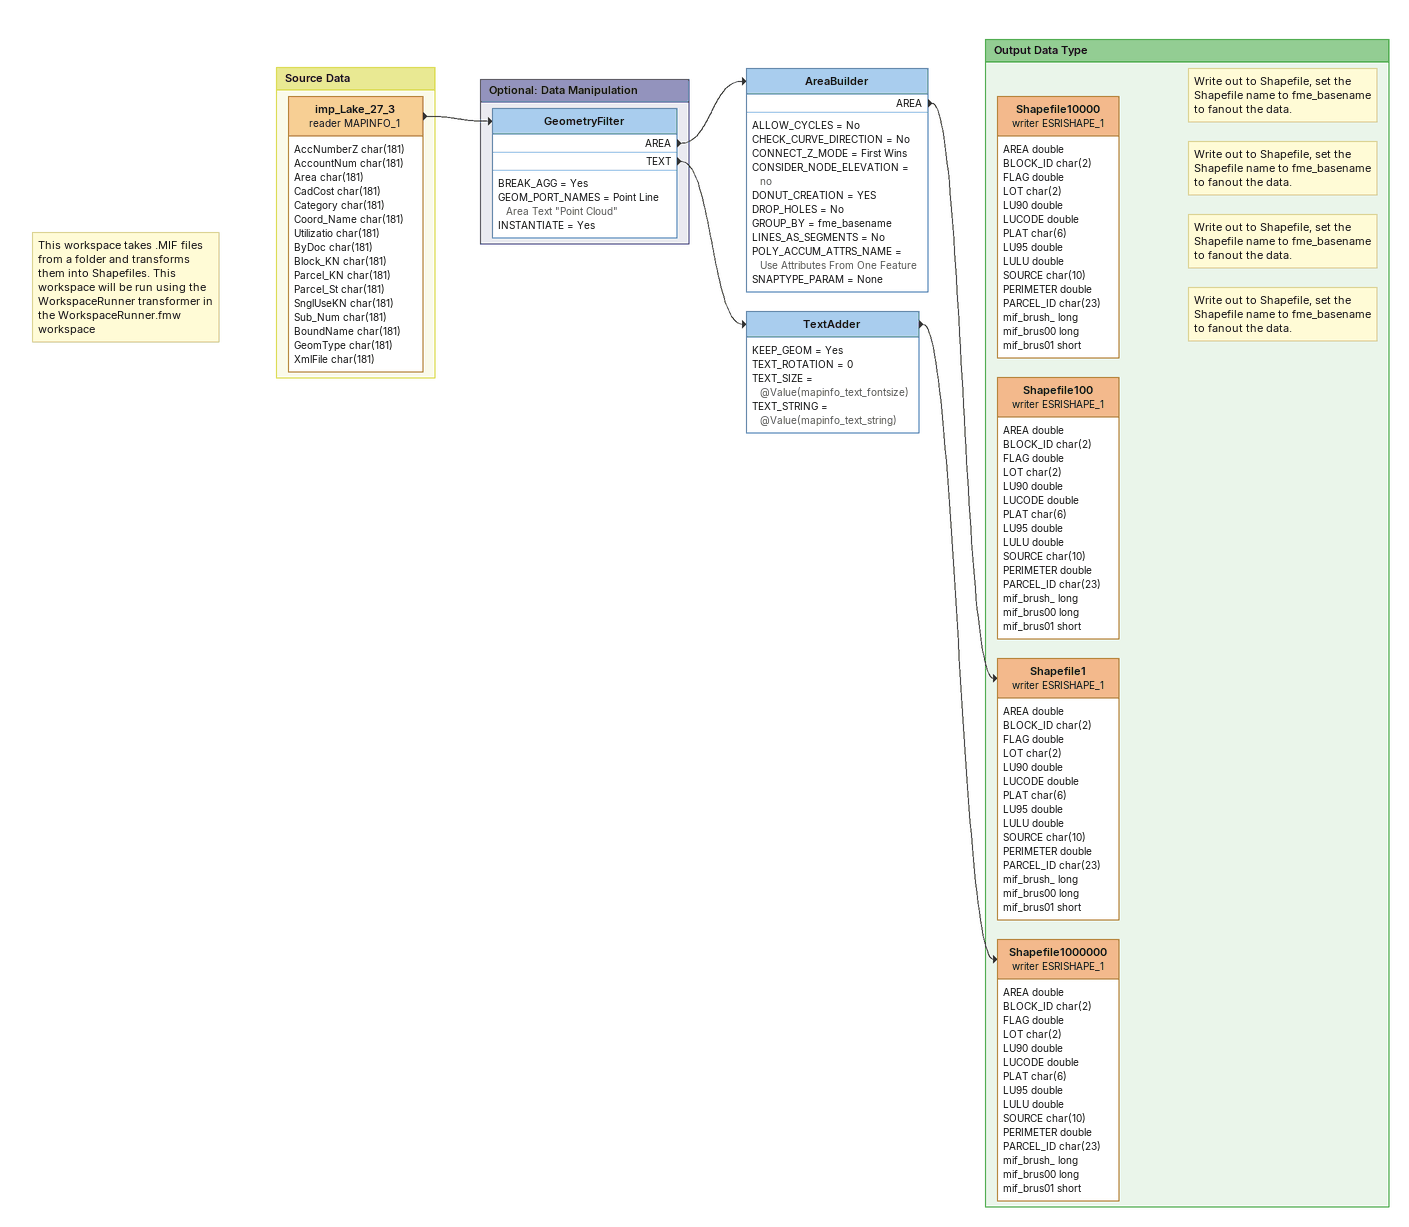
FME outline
AreaBuilder
    ALLOW_CYCLES = No
    CHECK_CURVE_DIRECTION = No
    CONNECT_Z_MODE = First Wins
    CONSIDER_NODE_ELEVATION = no
    DONUT_CREATION = YES
    DROP_HOLES = No
    GROUP_BY = fme_basename
    LINES_AS_SEGMENTS = No
    POLY_ACCUM_ATTRS_NAME = Use Attributes From One Feature
    SNAPTYPE_PARAM = None
    AREA -> Shapefile1 (writer ESRISHAPE_1)
Note: This workspace takes .MIF files from a folder and transforms them into Shapefiles. This workspace will be run using the WorkspaceRunner transformer in the WorkspaceRunner.fmw workspace
TextAdder
    KEEP_GEOM = Yes
    TEXT_ROTATION = 0
    TEXT_SIZE = @Value(mapinfo_text_fontsize)
    TEXT_STRING = @Value(mapinfo_text_string)
    -> Shapefile1000000 (writer ESRISHAPE_1)

Bookmark: Source Data
imp_Lake_27_3 (reader MAPINFO_1)
    attributes: AccNumberZ char(181), AccountNum char(181), Area char(181), CadCost char(181), Category char(181), Coord_Name char(181), Utilizatio char(181), ByDoc char(181), Block_KN char(181), Parcel_KN char(181), Parcel_St char(181), SnglUseKN char(181), Sub_Num char(181), BoundName char(181), GeomType char(181), XmlFile char(181)
    -> GeometryFilter

Bookmark: Optional: Data Manipulation
GeometryFilter
    BREAK_AGG = Yes
    GEOM_PORT_NAMES = Point Line Area Text "Point Cloud"
    INSTANTIATE = Yes
    AREA -> AreaBuilder
    TEXT -> TextAdder

Bookmark: Output Data Type
Note: Write out to Shapefile, set the Shapefile name to fme_basename to fanout the data.
Shapefile1 (writer ESRISHAPE_1)
    attributes: AREA double, BLOCK_ID char(2), FLAG double, LOT char(2), LU90 double, LUCODE double, PLAT char(6), LU95 double, LULU double, SOURCE char(10), PERIMETER double, PARCEL_ID char(23), mif_brush_ long, mif_brus00 long, mif_brus01 short
Note: Write out to Shapefile, set the Shapefile name to fme_basename to fanout the data.
Shapefile1000000 (writer ESRISHAPE_1)
    attributes: AREA double, BLOCK_ID char(2), FLAG double, LOT char(2), LU90 double, LUCODE double, PLAT char(6), LU95 double, LULU double, SOURCE char(10), PERIMETER double, PARCEL_ID char(23), mif_brush_ long, mif_brus00 long, mif_brus01 short
Note: Write out to Shapefile, set the Shapefile name to fme_basename to fanout the data.
Shapefile10000 (writer ESRISHAPE_1)
    attributes: AREA double, BLOCK_ID char(2), FLAG double, LOT char(2), LU90 double, LUCODE double, PLAT char(6), LU95 double, LULU double, SOURCE char(10), PERIMETER double, PARCEL_ID char(23), mif_brush_ long, mif_brus00 long, mif_brus01 short
Note: Write out to Shapefile, set the Shapefile name to fme_basename to fanout the data.
Shapefile100 (writer ESRISHAPE_1)
    attributes: AREA double, BLOCK_ID char(2), FLAG double, LOT char(2), LU90 double, LUCODE double, PLAT char(6), LU95 double, LULU double, SOURCE char(10), PERIMETER double, PARCEL_ID char(23), mif_brush_ long, mif_brus00 long, mif_brus01 short
